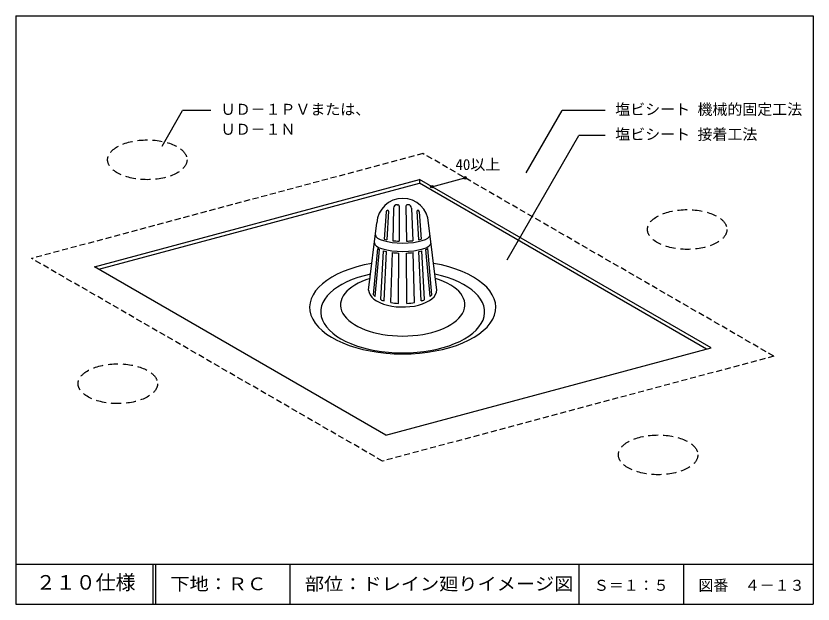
# Model space of a CAD drawing. Units: millimetres, scale not verified. Extents: x -388 to 412, y -610 to 620.
# Drawn here: x -388 to 412, y -610 to -20 of the extents above; entities that cross this region are included whole.
import ezdxf
from ezdxf.enums import TextEntityAlignment as Align

# ---------------------------------------------------------------- set-up
doc = ezdxf.new("R2010")
doc.units = ezdxf.units.MM
doc.header["$LTSCALE"] = 5
doc.header["$PDMODE"] = 32
doc.header["$PDSIZE"] = 2.5
doc.linetypes.add('DASHED1', pattern=[1.8, 1.2, -0.6])
doc.linetypes.add('DASHED2', pattern=[3, 2, -1])
for name, color, linetype in [('0-1', 4, 'Continuous'), ('0-2', 7, 'DASHED2'), ('0-3', 3, 'Continuous'), ('0-B', 1, 'Continuous'), ('2-A_moji', 7, 'Continuous'), ('4-A', 7, 'Continuous'), ('F-2', 7, 'Continuous'), ('F-5', 6, 'Continuous'), ('F-7', 1, 'Continuous'), ('F-A', 7, 'Continuous')]:
    doc.layers.add(name, color=color, linetype=linetype)
doc.styles.add('HG丸ｺﾞｼｯｸM-PRO', font='')
doc.styles.add('ＭＳ ゴシック', font='')
doc.styles.get('HG丸ｺﾞｼｯｸM-PRO').set_extended_font_data('HG丸ｺﾞｼｯｸM-PRO')
doc.styles.get('ＭＳ ゴシック').set_extended_font_data('MS Gothic')

msp = doc.modelspace()

# ---------------------------------------------------------------- linework, layer by layer
at = {"layer": '0-1'}
for p, q in [((-14.168, -215.513), (-15.686, -244.353)), ((-14.978, -214.723), (-14.917, -214.723)), ((-9.169, -212.708), (-9.946, -245.201)), ((-5.422, -209.09), (-4.934, -209.09)), ((-3.434, -210.606), (-3.591, -245.648)), ((3.349, -210.606), (3.837, -245.648)), ((5.337, -209.09), (4.849, -209.09)), ((9.085, -212.708), (10.193, -245.201)), ((14.415, -215.513), (15.933, -244.353)), ((15.225, -214.723), (15.164, -214.723)), ((-16.475, -216.118), (-18.413, -243.735)), ((16.721, -216.118), (18.659, -243.735)), ((-29.159, -299.445), (-24.918, -253.145)), ((-27.383, -301.142), (-23.091, -253.976)), ((-21.904, -304.332), (-19.122, -255.325)), ((22.15, -304.332), (19.368, -255.325)), ((27.629, -301.142), (23.338, -253.976)), ((29.405, -299.445), (25.164, -253.145)), ((-18.33, -305.662), (-16.216, -256.049)), ((-11.719, -307.275), (-10.298, -257.053)), ((-4.148, -308.163), (-3.701, -257.602)), ((4.394, -308.163), (3.947, -257.602)), ((11.966, -307.275), (10.544, -257.053)), ((18.576, -305.662), (16.463, -256.049))]:
    msp.add_line(p, q, dxfattribs=at)
at = {"layer": '0-1', "linetype": 'DASHED1'}
for p, q in [((-20.186, -466.295), (-372.295, -263.005)), ((372.541, -361.064), (-20.186, -466.295))]:
    msp.add_line(p, q, dxfattribs=at)
msp.add_lwpolyline([(372.541, -361.064), (20.432, -157.774), (-372.295, -263.005)], dxfattribs=at)
at = {"layer": '0-1'}
for centre, radius, start, end in [((-14.978, -216.223), 1.5, 90, 175.98581), ((-14.917, -215.473), 0.75, 356.9872, 90), ((-5.422, -212.84), 3.75, 90, 177.99043), ((-4.934, -210.59), 1.5, 359.37178, 90), ((4.849, -210.59), 1.5, 90, 180.6282), ((5.337, -212.84), 3.75, 2.00955, 90), ((15.164, -215.473), 0.75, 90, 183.01279), ((15.225, -216.223), 1.5, 4.01418, 90)]:
    msp.add_arc(centre, radius, start, end, dxfattribs=at)
for centre, major_axis, ratio, start_param, end_param in [((0.123, -239.332), (27.455, 0), 0.3, 3.1415927, 6.2831853), ((0.123, -247.415), (28.435, 0), 0.3, 3.1415927, 6.2831853), ((0.123, -239.332), (25.602, 0), 0.249342, 3.9028047, 4.0468227), ((0.123, -239.332), (25.602, 0), 0.249342, 4.3081679, 4.5668087), ((0.123, -239.332), (25.602, 0), 0.249342, 4.8579735, 5.116612), ((0.123, -239.332), (25.602, 0), 0.249342, 5.3779603, 5.5219758), ((0.123, -247.415), (-30.174, 0), 0.340351, 0.5918889, 0.6929683), ((0.123, -247.415), (30.174, 0), 0.340351, 4.0207559, 4.1401548), ((0.123, -247.415), (30.174, 0), 0.340351, 5.2846211, 5.4040203), ((0.123, -247.415), (30.174, 0), 0.340351, 5.590217, 5.6912964), ((0.123, -247.415), (30.174, 0), 0.340351, 4.3597724, 4.5853206), ((0.123, -247.415), (30.174, 0), 0.340351, 4.8394558, 5.0650039), ((0.123, -312.034), (93.399, 0), 0.5, 1.9082916, 7.5164864), ((0.123, -309.588), (62.457, 0), 0.5, 2.1227336, 7.3020443), ((0.123, -294.632), (-31.288, 0), 0.436537, 0.3600515, 0.4967755), ((0.123, -294.632), (31.288, 0), 0.436537, 5.7864098, 5.9231339), ((0.123, -294.632), (31.288, 0), 0.436537, 3.9313517, 4.0816064), ((0.123, -294.632), (31.288, 0), 0.436537, 4.3242165, 4.5754476), ((0.123, -294.632), (31.288, 0), 0.436537, 4.8493288, 5.1005598), ((0.123, -294.632), (31.288, 0), 0.436537, 5.3431681, 5.493426)]:
    msp.add_ellipse(centre, major_axis=major_axis, ratio=ratio, start_param=start_param, end_param=end_param, dxfattribs=at)
at = {"layer": '0-2'}
for centre in [(-256.221, -164.034), (285.638, -233.948), (-285.792, -388.645), (256.467, -460.035)]:
    msp.add_ellipse(centre, major_axis=(39.875, 0), ratio=0.5, dxfattribs=at)
at = {"layer": '0-3'}
for p, q in [((-309.275, -271.301), (16.995, -183.877)), ((309.522, -352.768), (16.995, -183.877)), ((16.995, -183.877), (16.995, -187.559)), ((-304.92, -273.816), (16.995, -187.559)), ((305.166, -353.935), (16.995, -187.559)), ((-34.073, -294.938), (-25.888, -227.419)), ((33.995, -292.264), (26.134, -227.419)), ((-16.749, -440.192), (-309.275, -271.301)), ((-16.749, -440.192), (309.522, -352.768))]:
    msp.add_line(p, q, dxfattribs=at)
msp.add_arc((0.123, -228.814), 26.048, 3.06926, 176.93074, dxfattribs=at)
for centre, major_axis, start_param, end_param in [((0.123, -316.631), (82.263, 0), 1.9734862, 7.4512917), ((0.123, -294.632), (34.201, 0), 3.1594816, 6.4221541)]:
    msp.add_ellipse(centre, major_axis=major_axis, ratio=0.5, start_param=start_param, end_param=end_param, dxfattribs=at)
at = {"layer": '0-B', "color": 7}
msp.add_line((29.388, -191.032), (62.616, -182.129), dxfattribs=at)
at = {"layer": '0-B'}
for p in [(62.616, -182.129), (29.388, -191.032)]:
    msp.add_point(p, dxfattribs=at)
at = {"layer": '2-A_moji'}
for p, q in [((-241.376, -150.453), (-220.741, -114.712)), ((-192.598, -114.712), (-220.741, -114.712)), ((124.019, -177.078), (160.026, -114.712)), ((203.468, -114.712), (160.026, -114.712)), ((104.883, -264.468), (176.91, -139.712)), ((203.468, -139.712), (176.91, -139.712))]:
    msp.add_line(p, q, dxfattribs=at)
at = {"layer": 'F-2'}
for p, q in [((-113.053, -569.717), (-113.053, -609.717)), ((176.947, -569.717), (176.947, -609.717)), ((281.947, -569.717), (281.947, -609.717))]:
    msp.add_line(p, q, dxfattribs=at)
at = {"layer": 'F-5'}
for p, q in [((-388.053, -569.717), (411.947, -569.717)), ((-250.553, -569.717), (-250.553, -609.717)), ((-248.053, -569.717), (-248.053, -609.717))]:
    msp.add_line(p, q, dxfattribs=at)
at = {"layer": 'F-7'}
for p, q in [((-388.053, -19.717), (-388.053, -609.717)), ((-388.053, -609.717), (411.947, -609.717))]:
    msp.add_line(p, q, dxfattribs=at)
msp.add_lwpolyline([(-388.053, -19.717), (411.947, -19.717), (411.947, -609.717)], dxfattribs=at)

# ---------------------------------------------------------------- texts
at = {"layer": '0-B', "color": 7, "style": 'ＭＳ ゴシック'}
msp.add_text('40以上', height=11, dxfattribs=at).set_placement((53.036, -177.577), align=Align.BOTTOM_LEFT)
at = {"layer": '2-A_moji', "style": 'ＭＳ ゴシック'}
for s, p in [('ＵＤ－１ＰＶまたは、', (-182.598, -122.212)), ('ＵＤ－１Ｎ', (-182.598, -142.212)), ('塩ビシート 接着工法', (213.468, -147.212))]:
    msp.add_text(s, height=11, dxfattribs=at).set_placement(p, align=Align.BOTTOM_LEFT)
at = {"layer": '4-A', "style": 'ＭＳ ゴシック'}
msp.add_text('塩ビシート 機械的固定工法', height=11, dxfattribs=at).set_placement((213.468, -122.212), align=Align.BOTTOM_LEFT)
at = {"layer": 'F-A', "style": 'HG丸ｺﾞｼｯｸM-PRO'}
for s, height, p in [('２１０仕様', 14.66, (-368.053, -599.717)), ('図番', 11, (296.947, -599.717)), ('Ｓ＝１：５', 11, (191.947, -599.717)), ('４－１３', 11, (343.364, -599.717))]:
    msp.add_text(s, height=height, dxfattribs=at).set_placement(p, align=Align.BOTTOM_LEFT)
at = {"layer": 'F-A', "style": 'HG丸ｺﾞｼｯｸM-PRO', "width": 1.1}
for s, p in [('下地：ＲＣ', (-233.053, -599.717)), ('部位：ドレイン廻りイメージ図', (-98.053, -599.717))]:
    msp.add_text(s, height=12.83, dxfattribs=at).set_placement(p, align=Align.BOTTOM_LEFT)

doc.saveas('drawing.dxf')
